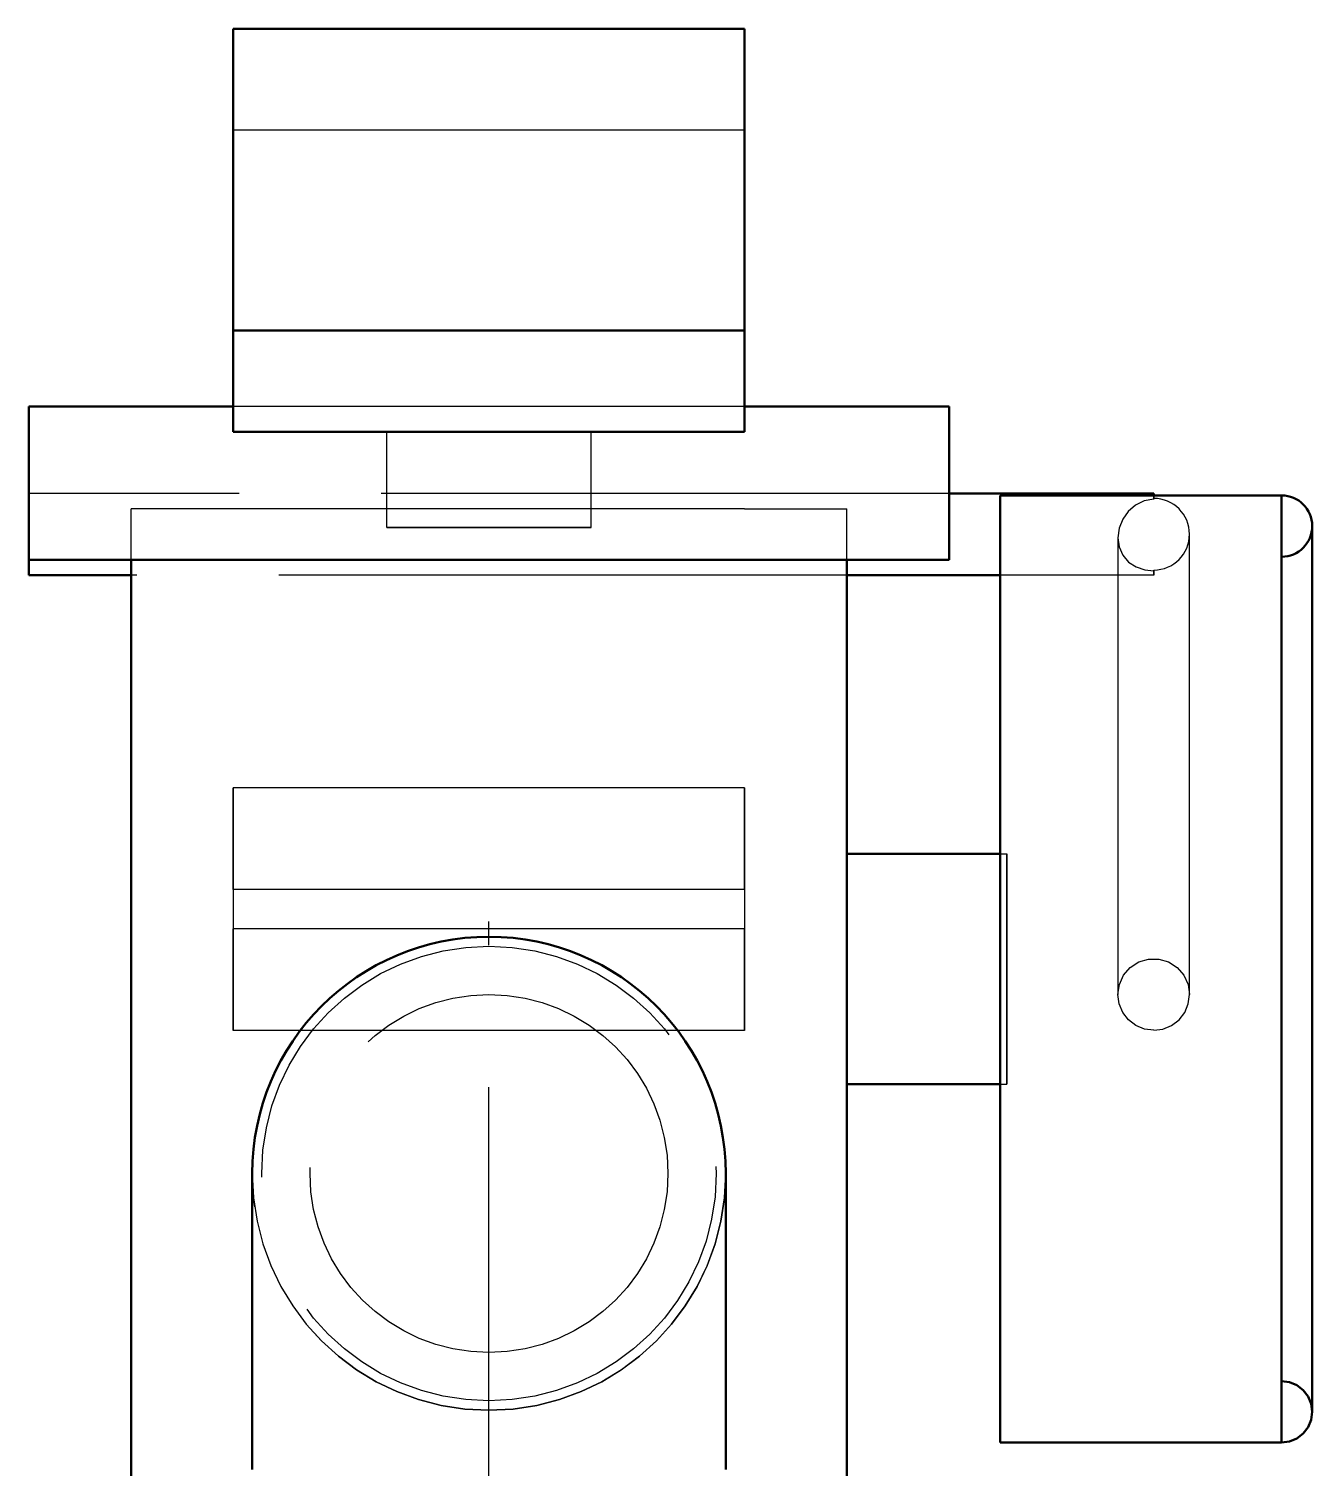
# Model space of a CAD drawing. Header units: millimetres. Extents: x 0 to 420, y 0 to 297.
# Drawn here: x 184.54 to 191.32, y 220.61 to 228.21 of the extents above; entities that cross this region are included whole.
import ezdxf

# ---------------------------------------------------------------- set-up
doc = ezdxf.new("R2010")
doc.units = ezdxf.units.MM
doc.linetypes.add('ISO02-TRAZOS', pattern=[3.75, 3, -0.75])
doc.linetypes.add('ISO04-TRAZO-PUNTO', pattern=[7.625, 6, -0.75, 0.125, -0.75])
for name, color, linetype, lineweight in [('01-VISIBLE', 7, 'CONTINUOUS', 50), ('02-OCULTA', 4, 'ISO02-TRAZOS', 25), ('03-EJE', 1, 'ISO04-TRAZO-PUNTO', 25)]:
    doc.layers.add(name, color=color, linetype=linetype, lineweight=lineweight)

msp = doc.modelspace()

# ---------------------------------------------------------------- linework, layer by layer
at = {"layer": '01-VISIBLE'}
for p, q in [((188.3247, 228.2137), (185.6247, 228.2137)), ((185.6247, 226.621), (185.6247, 228.2137)), ((188.3247, 226.621), (188.3247, 228.2137)), ((188.3247, 226.621), (185.6247, 226.621)), ((185.6247, 226.085), (185.6247, 226.621)), ((188.3247, 226.085), (188.3247, 226.621)), ((185.6247, 226.22), (184.5447, 226.22)), ((189.4047, 226.22), (188.3247, 226.22)), ((188.3247, 226.085), (185.6247, 226.085)), ((190.4847, 225.761), (189.4047, 225.761)), ((189.6747, 225.75), (191.1597, 225.75)), ((189.4047, 225.41), (184.5447, 225.41)), ((185.0847, 220.28), (185.0847, 225.41)), ((188.8647, 220.28), (188.8647, 225.41)), ((185.0847, 225.329), (184.5447, 225.329)), ((189.6747, 225.329), (188.8647, 225.329)), ((188.8647, 223.8575), (189.6747, 223.8575)), ((188.8647, 222.6425), (189.6747, 222.6425)), ((189.6747, 220.75), (191.1597, 220.75))]:
    msp.add_line(p, q, dxfattribs=at)
for points in [[(184.5447, 225.41), (184.5447, 225.4606), (184.5447, 225.5113), (184.5447, 225.5619), (184.5447, 225.6125), (184.5447, 225.6631), (184.5447, 225.7138), (184.5447, 225.7644), (184.5447, 225.815), (184.5447, 225.8656), (184.5447, 225.9163), (184.5447, 225.9669), (184.5447, 226.0175), (184.5447, 226.0681), (184.5447, 226.1188), (184.5447, 226.1694), (184.5447, 226.22)], [(189.4047, 225.41), (189.4047, 225.4606), (189.4047, 225.5113), (189.4047, 225.5619), (189.4047, 225.6125), (189.4047, 225.6631), (189.4047, 225.7138), (189.4047, 225.7644), (189.4047, 225.815), (189.4047, 225.8656), (189.4047, 225.9163), (189.4047, 225.9669), (189.4047, 226.0175), (189.4047, 226.0681), (189.4047, 226.1188), (189.4047, 226.1694), (189.4047, 226.22)], [(189.6747, 225.75), (189.6747, 225.7), (189.6747, 225.65), (189.6747, 225.6), (189.6747, 225.55), (189.6747, 225.5), (189.6747, 225.45), (189.6747, 225.4), (189.6747, 225.35), (189.6747, 225.3), (189.6747, 225.25), (189.6747, 225.2), (189.6747, 225.15), (189.6747, 225.1), (189.6747, 225.05), (189.6747, 225), (189.6747, 224.95), (189.6747, 224.9), (189.6747, 224.85), (189.6747, 224.8), (189.6747, 224.75), (189.6747, 224.7), (189.6747, 224.65), (189.6747, 224.6), (189.6747, 224.55), (189.6747, 224.5), (189.6747, 224.45), (189.6747, 224.4), (189.6747, 224.35), (189.6747, 224.3), (189.6747, 224.25), (189.6747, 224.2), (189.6747, 224.15), (189.6747, 224.1), (189.6747, 224.05), (189.6747, 224), (189.6747, 223.95), (189.6747, 223.9), (189.6747, 223.85), (189.6747, 223.8), (189.6747, 223.75), (189.6747, 223.7), (189.6747, 223.65), (189.6747, 223.6), (189.6747, 223.55), (189.6747, 223.5), (189.6747, 223.45), (189.6747, 223.4), (189.6747, 223.35), (189.6747, 223.3), (189.6747, 223.25), (189.6747, 223.2), (189.6747, 223.15), (189.6747, 223.1), (189.6747, 223.05), (189.6747, 223), (189.6747, 222.95), (189.6747, 222.9), (189.6747, 222.85), (189.6747, 222.8), (189.6747, 222.75), (189.6747, 222.7), (189.6747, 222.65), (189.6747, 222.6), (189.6747, 222.55), (189.6747, 222.5), (189.6747, 222.45), (189.6747, 222.4), (189.6747, 222.35), (189.6747, 222.3), (189.6747, 222.25), (189.6747, 222.2), (189.6747, 222.15), (189.6747, 222.1), (189.6747, 222.05), (189.6747, 222), (189.6747, 221.95), (189.6747, 221.9), (189.6747, 221.85), (189.6747, 221.8), (189.6747, 221.75), (189.6747, 221.7), (189.6747, 221.65), (189.6747, 221.6), (189.6747, 221.55), (189.6747, 221.5), (189.6747, 221.45), (189.6747, 221.4), (189.6747, 221.35), (189.6747, 221.3), (189.6747, 221.25), (189.6747, 221.2), (189.6747, 221.15), (189.6747, 221.1), (189.6747, 221.05), (189.6747, 221), (189.6747, 220.95), (189.6747, 220.9), (189.6747, 220.85), (189.6747, 220.8), (189.6747, 220.75)], [(190.4847, 225.75), (190.4847, 225.7519), (190.4847, 225.7537), (190.4847, 225.7555), (190.4847, 225.7574), (190.4847, 225.7592), (190.4847, 225.761)], [(190.4847, 225.761), (190.4847, 225.7592), (190.4847, 225.7574), (190.4847, 225.7555), (190.4847, 225.7537), (190.4847, 225.7519), (190.4847, 225.75)], [(191.1597, 225.75), (191.1597, 225.7), (191.1597, 225.65), (191.1597, 225.6), (191.1597, 225.55), (191.1597, 225.5), (191.1597, 225.45), (191.1597, 225.4), (191.1597, 225.35), (191.1597, 225.3), (191.1597, 225.25), (191.1597, 225.2), (191.1597, 225.15), (191.1597, 225.1), (191.1597, 225.05), (191.1597, 225), (191.1597, 224.95), (191.1597, 224.9), (191.1597, 224.85), (191.1597, 224.8), (191.1597, 224.75), (191.1597, 224.7), (191.1597, 224.65), (191.1597, 224.6), (191.1597, 224.55), (191.1597, 224.5), (191.1597, 224.45), (191.1597, 224.4), (191.1597, 224.35), (191.1597, 224.3), (191.1597, 224.25), (191.1597, 224.2), (191.1597, 224.15), (191.1597, 224.1), (191.1597, 224.05), (191.1597, 224), (191.1597, 223.95), (191.1597, 223.9), (191.1597, 223.85), (191.1597, 223.8), (191.1597, 223.75), (191.1597, 223.7), (191.1597, 223.65), (191.1597, 223.6), (191.1597, 223.55), (191.1597, 223.5), (191.1597, 223.45), (191.1597, 223.4), (191.1597, 223.35), (191.1597, 223.3), (191.1597, 223.25), (191.1597, 223.2), (191.1597, 223.15), (191.1597, 223.1), (191.1597, 223.05), (191.1597, 223), (191.1597, 222.95), (191.1597, 222.9), (191.1597, 222.85), (191.1597, 222.8), (191.1597, 222.75), (191.1597, 222.7), (191.1597, 222.65), (191.1597, 222.6), (191.1597, 222.55), (191.1597, 222.5), (191.1597, 222.45), (191.1597, 222.4), (191.1597, 222.35), (191.1597, 222.3), (191.1597, 222.25), (191.1597, 222.2), (191.1597, 222.15), (191.1597, 222.1), (191.1597, 222.05), (191.1597, 222), (191.1597, 221.95), (191.1597, 221.9), (191.1597, 221.85), (191.1597, 221.8), (191.1597, 221.75), (191.1597, 221.7), (191.1597, 221.65), (191.1597, 221.6), (191.1597, 221.55), (191.1597, 221.5), (191.1597, 221.45), (191.1597, 221.4), (191.1597, 221.35), (191.1597, 221.3), (191.1597, 221.25), (191.1597, 221.2), (191.1597, 221.15), (191.1597, 221.1), (191.1597, 221.05), (191.1597, 221), (191.1597, 220.95), (191.1597, 220.9), (191.1597, 220.85), (191.1597, 220.8), (191.1597, 220.75)], [(191.3217, 220.912), (191.3217, 220.9623), (191.3217, 221.0126), (191.3217, 221.0629), (191.3217, 221.1131), (191.3217, 221.1634), (191.3217, 221.2137), (191.3217, 221.264), (191.3217, 221.3143), (191.3217, 221.3645), (191.3217, 221.4148), (191.3217, 221.4651), (191.3217, 221.5154), (191.3217, 221.5657), (191.3217, 221.6159), (191.3217, 221.6662), (191.3217, 221.7165), (191.3217, 221.7668), (191.3217, 221.817), (191.3217, 221.8673), (191.3217, 221.9176), (191.3217, 221.9679), (191.3217, 222.0182), (191.3217, 222.0684), (191.3217, 222.1187), (191.3217, 222.169), (191.3217, 222.2193), (191.3217, 222.2696), (191.3217, 222.3198), (191.3217, 222.3701), (191.3217, 222.4204), (191.3217, 222.4707), (191.3217, 222.521), (191.3217, 222.5712), (191.3217, 222.6215), (191.3217, 222.6718), (191.3217, 222.7221), (191.3217, 222.7724), (191.3217, 222.8226), (191.3217, 222.8729), (191.3217, 222.9232), (191.3217, 222.9735), (191.3217, 223.0238), (191.3217, 223.074), (191.3217, 223.1243), (191.3217, 223.1746), (191.3217, 223.2249), (191.3217, 223.2752), (191.3217, 223.3254), (191.3217, 223.3757), (191.3217, 223.426), (191.3217, 223.4763), (191.3217, 223.5266), (191.3217, 223.5768), (191.3217, 223.6271), (191.3217, 223.6774), (191.3217, 223.7277), (191.3217, 223.778), (191.3217, 223.8282), (191.3217, 223.8785), (191.3217, 223.9288), (191.3217, 223.9791), (191.3217, 224.0294), (191.3217, 224.0796), (191.3217, 224.1299), (191.3217, 224.1802), (191.3217, 224.2305), (191.3217, 224.2807), (191.3217, 224.331), (191.3217, 224.3813), (191.3217, 224.4316), (191.3217, 224.4819), (191.3217, 224.5321), (191.3217, 224.5824), (191.3217, 224.6327), (191.3217, 224.683), (191.3217, 224.7333), (191.3217, 224.7835), (191.3217, 224.8338), (191.3217, 224.8841), (191.3217, 224.9344), (191.3217, 224.9847), (191.3217, 225.0349), (191.3217, 225.0852), (191.3217, 225.1355), (191.3217, 225.1858), (191.3217, 225.2361), (191.3217, 225.2863), (191.3217, 225.3366), (191.3217, 225.3869), (191.3217, 225.4372), (191.3217, 225.4875), (191.3217, 225.5377), (191.3217, 225.588)], [(191.3217, 220.912), (191.3217, 220.9623), (191.3217, 221.0126), (191.3217, 221.0629), (191.3217, 221.1131), (191.3217, 221.1634), (191.3217, 221.2137), (191.3217, 221.264), (191.3217, 221.3143), (191.3217, 221.3645), (191.3217, 221.4148), (191.3217, 221.4651), (191.3217, 221.5154), (191.3217, 221.5657), (191.3217, 221.6159), (191.3217, 221.6662), (191.3217, 221.7165), (191.3217, 221.7668), (191.3217, 221.817), (191.3217, 221.8673), (191.3217, 221.9176), (191.3217, 221.9679), (191.3217, 222.0182), (191.3217, 222.0684), (191.3217, 222.1187), (191.3217, 222.169), (191.3217, 222.2193), (191.3217, 222.2696), (191.3217, 222.3198), (191.3217, 222.3701), (191.3217, 222.4204), (191.3217, 222.4707), (191.3217, 222.521), (191.3217, 222.5712), (191.3217, 222.6215), (191.3217, 222.6718), (191.3217, 222.7221), (191.3217, 222.7724), (191.3217, 222.8226), (191.3217, 222.8729), (191.3217, 222.9232), (191.3217, 222.9735), (191.3217, 223.0238), (191.3217, 223.074), (191.3217, 223.1243), (191.3217, 223.1746), (191.3217, 223.2249), (191.3217, 223.2752), (191.3217, 223.3254), (191.3217, 223.3757), (191.3217, 223.426), (191.3217, 223.4763), (191.3217, 223.5266), (191.3217, 223.5768), (191.3217, 223.6271), (191.3217, 223.6774), (191.3217, 223.7277), (191.3217, 223.778), (191.3217, 223.8282), (191.3217, 223.8785), (191.3217, 223.9288), (191.3217, 223.9791), (191.3217, 224.0294), (191.3217, 224.0796), (191.3217, 224.1299), (191.3217, 224.1802), (191.3217, 224.2305), (191.3217, 224.2807), (191.3217, 224.331), (191.3217, 224.3813), (191.3217, 224.4316), (191.3217, 224.4819), (191.3217, 224.5321), (191.3217, 224.5824), (191.3217, 224.6327), (191.3217, 224.683), (191.3217, 224.7333), (191.3217, 224.7835), (191.3217, 224.8338), (191.3217, 224.8841), (191.3217, 224.9344), (191.3217, 224.9847), (191.3217, 225.0349), (191.3217, 225.0852), (191.3217, 225.1355), (191.3217, 225.1858), (191.3217, 225.2361), (191.3217, 225.2863), (191.3217, 225.3366), (191.3217, 225.3869), (191.3217, 225.4372), (191.3217, 225.4875), (191.3217, 225.5377), (191.3217, 225.588)], [(184.5447, 225.329), (184.5447, 225.3425), (184.5447, 225.356), (184.5447, 225.3695), (184.5447, 225.383), (184.5447, 225.3965), (184.5447, 225.41)], [(185.7247, 220.607), (185.7247, 220.6574), (185.7247, 220.7078), (185.7247, 220.7583), (185.7247, 220.8087), (185.7247, 220.8591), (185.7247, 220.9095), (185.7247, 220.9599), (185.7247, 221.0104), (185.7247, 221.0608), (185.7247, 221.1112), (185.7247, 221.1616), (185.7247, 221.212), (185.7247, 221.2625), (185.7247, 221.3129), (185.7247, 221.3633), (185.7247, 221.4137), (185.7247, 221.4641), (185.7247, 221.5146), (185.7247, 221.565), (185.7247, 221.6154), (185.7247, 221.6658), (185.7247, 221.7162), (185.7247, 221.7667), (185.7247, 221.8171), (185.7247, 221.8675), (185.7247, 221.9179), (185.7247, 221.9683), (185.7247, 222.0188), (185.7247, 222.0692), (185.7247, 222.1196), (185.7247, 222.17)], [(188.2247, 220.607), (188.2247, 220.6574), (188.2247, 220.7078), (188.2247, 220.7583), (188.2247, 220.8087), (188.2247, 220.8591), (188.2247, 220.9095), (188.2247, 220.9599), (188.2247, 221.0104), (188.2247, 221.0608), (188.2247, 221.1112), (188.2247, 221.1616), (188.2247, 221.212), (188.2247, 221.2625), (188.2247, 221.3129), (188.2247, 221.3633), (188.2247, 221.4137), (188.2247, 221.4641), (188.2247, 221.5146), (188.2247, 221.565), (188.2247, 221.6154), (188.2247, 221.6658), (188.2247, 221.7162), (188.2247, 221.7667), (188.2247, 221.8171), (188.2247, 221.8675), (188.2247, 221.9179), (188.2247, 221.9683), (188.2247, 222.0188), (188.2247, 222.0692), (188.2247, 222.1196), (188.2247, 222.17)], [(191.1597, 221.074), (191.2016, 221.0685), (191.2407, 221.0523), (191.2742, 221.0266), (191.3, 220.993), (191.3161, 220.9539), (191.3217, 220.912)], [(191.1597, 220.75), (191.2016, 220.7555), (191.2407, 220.7717), (191.2742, 220.7975), (191.3, 220.831), (191.3161, 220.8701), (191.3217, 220.912)]]:
    msp.add_lwpolyline(points, dxfattribs=at)
for centre, radius, start, end in [((191.1597, 225.588), 0.162, -90, 90), ((186.9747, 222.17), 1.25, 0, 180), ((186.9747, 222.17), 1.25, -0.0061, 0)]:
    msp.add_arc(centre, radius, start, end, dxfattribs=at)
at = {"layer": '02-OCULTA'}
for p, q in [((185.6247, 227.6777), (185.6247, 228.2137)), ((188.3247, 227.6777), (188.3247, 228.2137)), ((188.3247, 227.6777), (185.6247, 227.6777)), ((185.6247, 226.085), (185.6247, 227.6777)), ((188.3247, 226.085), (188.3247, 227.6777)), ((188.3247, 226.22), (185.6247, 226.22)), ((186.4347, 225.58), (186.4347, 226.085)), ((187.5147, 225.58), (187.5147, 226.085)), ((189.4047, 225.761), (184.5447, 225.761)), ((185.0847, 225.41), (185.0847, 225.68)), ((185.0847, 220.28), (185.0847, 225.68)), ((188.3247, 225.68), (185.6247, 225.68)), ((188.3247, 225.68), (185.6247, 225.68)), ((188.8647, 225.41), (188.8647, 225.68)), ((188.8647, 220.28), (188.8647, 225.68)), ((188.8647, 225.329), (185.0847, 225.329)), ((190.4847, 225.329), (189.6747, 225.329)), ((188.3247, 224.2069), (185.6247, 224.2069)), ((185.6247, 223.6698), (185.6247, 224.2069)), ((185.6247, 224.2069), (185.6247, 223.4622)), ((188.3247, 223.6698), (188.3247, 224.2069)), ((188.3247, 224.2069), (188.3247, 223.4622)), ((189.6747, 223.8575), (189.7097, 223.8575)), ((188.3247, 223.6698), (185.6247, 223.6698)), ((185.6247, 223.6698), (185.6247, 222.9252)), ((188.3247, 223.6698), (188.3247, 222.9252)), ((188.3247, 223.4622), (185.6247, 223.4622)), ((185.6247, 222.9252), (185.6247, 223.4622)), ((188.3247, 222.9252), (188.3247, 223.4622)), ((188.3247, 222.9252), (185.6247, 222.9252)), ((189.6747, 222.6425), (189.7097, 222.6425))]:
    msp.add_line(p, q, dxfattribs=at)
for points in [[(184.5447, 226.22), (184.5447, 226.1694), (184.5447, 226.1188), (184.5447, 226.0681), (184.5447, 226.0175), (184.5447, 225.9669), (184.5447, 225.9163), (184.5447, 225.8656), (184.5447, 225.815), (184.5447, 225.7644), (184.5447, 225.7138), (184.5447, 225.6631), (184.5447, 225.6125), (184.5447, 225.5619), (184.5447, 225.5113), (184.5447, 225.4606), (184.5447, 225.41)], [(189.4047, 226.22), (189.4047, 226.1694), (189.4047, 226.1188), (189.4047, 226.0681), (189.4047, 226.0175), (189.4047, 225.9669), (189.4047, 225.9163), (189.4047, 225.8656), (189.4047, 225.815), (189.4047, 225.7644), (189.4047, 225.7138), (189.4047, 225.6631), (189.4047, 225.6125), (189.4047, 225.5619), (189.4047, 225.5113), (189.4047, 225.4606), (189.4047, 225.41)], [(186.9747, 226.085), (186.9207, 226.085), (186.8667, 226.085), (186.8127, 226.085), (186.7587, 226.085), (186.7047, 226.085), (186.6507, 226.085), (186.5967, 226.085), (186.5427, 226.085), (186.4887, 226.085), (186.4347, 226.085)], [(186.4347, 226.085), (186.4861, 226.085), (186.5375, 226.085), (186.589, 226.085), (186.6404, 226.085), (186.6918, 226.085), (186.7432, 226.085), (186.7947, 226.085), (186.8461, 226.085), (186.8975, 226.085), (186.949, 226.085), (187.0004, 226.085), (187.0518, 226.085), (187.1032, 226.085), (187.1547, 226.085), (187.2061, 226.085), (187.2575, 226.085), (187.309, 226.085), (187.3604, 226.085), (187.4118, 226.085), (187.4632, 226.085), (187.5147, 226.085)], [(187.5147, 226.085), (187.4607, 226.085), (187.4067, 226.085), (187.3527, 226.085), (187.2987, 226.085), (187.2447, 226.085), (187.1907, 226.085), (187.1367, 226.085), (187.0827, 226.085), (187.0287, 226.085), (186.9747, 226.085)], [(184.5447, 225.761), (184.5447, 225.707), (184.5447, 225.653), (184.5447, 225.599), (184.5447, 225.545), (184.5447, 225.491), (184.5447, 225.437), (184.5447, 225.383), (184.5447, 225.329)], [(184.5447, 225.41), (184.5447, 225.4602), (184.5447, 225.5103), (184.5447, 225.5604), (184.5447, 225.6106), (184.5447, 225.6607), (184.5447, 225.7109), (184.5447, 225.761)], [(189.6747, 220.75), (189.6747, 220.8), (189.6747, 220.85), (189.6747, 220.9), (189.6747, 220.95), (189.6747, 221), (189.6747, 221.05), (189.6747, 221.1), (189.6747, 221.15), (189.6747, 221.2), (189.6747, 221.25), (189.6747, 221.3), (189.6747, 221.35), (189.6747, 221.4), (189.6747, 221.45), (189.6747, 221.5), (189.6747, 221.55), (189.6747, 221.6), (189.6747, 221.65), (189.6747, 221.7), (189.6747, 221.75), (189.6747, 221.8), (189.6747, 221.85), (189.6747, 221.9), (189.6747, 221.95), (189.6747, 222), (189.6747, 222.05), (189.6747, 222.1), (189.6747, 222.15), (189.6747, 222.2), (189.6747, 222.25), (189.6747, 222.3), (189.6747, 222.35), (189.6747, 222.4), (189.6747, 222.45), (189.6747, 222.5), (189.6747, 222.55), (189.6747, 222.6), (189.6747, 222.65), (189.6747, 222.7), (189.6747, 222.75), (189.6747, 222.8), (189.6747, 222.85), (189.6747, 222.9), (189.6747, 222.95), (189.6747, 223), (189.6747, 223.05), (189.6747, 223.1), (189.6747, 223.15), (189.6747, 223.2), (189.6747, 223.25), (189.6747, 223.3), (189.6747, 223.35), (189.6747, 223.4), (189.6747, 223.45), (189.6747, 223.5), (189.6747, 223.55), (189.6747, 223.6), (189.6747, 223.65), (189.6747, 223.7), (189.6747, 223.75), (189.6747, 223.8), (189.6747, 223.85), (189.6747, 223.9), (189.6747, 223.95), (189.6747, 224), (189.6747, 224.05), (189.6747, 224.1), (189.6747, 224.15), (189.6747, 224.2), (189.6747, 224.25), (189.6747, 224.3), (189.6747, 224.35), (189.6747, 224.4), (189.6747, 224.45), (189.6747, 224.5), (189.6747, 224.55), (189.6747, 224.6), (189.6747, 224.65), (189.6747, 224.7), (189.6747, 224.75), (189.6747, 224.8), (189.6747, 224.85), (189.6747, 224.9), (189.6747, 224.95), (189.6747, 225), (189.6747, 225.05), (189.6747, 225.1), (189.6747, 225.15), (189.6747, 225.2), (189.6747, 225.25), (189.6747, 225.3), (189.6747, 225.35), (189.6747, 225.4), (189.6747, 225.45), (189.6747, 225.5), (189.6747, 225.55), (189.6747, 225.6), (189.6747, 225.65), (189.6747, 225.7), (189.6747, 225.75)], [(190.4847, 225.7295), (190.4343, 225.7216), (190.3885, 225.6994), (190.3501, 225.6658), (190.3209, 225.6239), (190.3023, 225.5764), (190.2957, 225.5258)], [(190.4847, 225.7295), (190.4343, 225.7216), (190.3885, 225.6994), (190.3501, 225.6658), (190.3209, 225.6239), (190.3023, 225.5764), (190.2957, 225.5258)], [(190.4847, 225.7295), (190.4847, 225.7329), (190.4847, 225.7364), (190.4847, 225.7398), (190.4847, 225.7432), (190.4847, 225.7466), (190.4847, 225.75)], [(190.4847, 225.75), (190.4847, 225.7466), (190.4847, 225.7432), (190.4847, 225.7398), (190.4847, 225.7364), (190.4847, 225.7329), (190.4847, 225.7295)], [(190.4847, 225.7295), (190.4847, 225.7303), (190.4847, 225.731), (190.4847, 225.7318), (190.4847, 225.7325), (190.4847, 225.7333), (190.4847, 225.734)], [(190.4847, 225.734), (190.4847, 225.7333), (190.4847, 225.7325), (190.4847, 225.7318), (190.4847, 225.731), (190.4847, 225.7303), (190.4847, 225.7295)], [(191.1597, 220.75), (191.1597, 220.8), (191.1597, 220.85), (191.1597, 220.9), (191.1597, 220.95), (191.1597, 221), (191.1597, 221.05), (191.1597, 221.1), (191.1597, 221.15), (191.1597, 221.2), (191.1597, 221.25), (191.1597, 221.3), (191.1597, 221.35), (191.1597, 221.4), (191.1597, 221.45), (191.1597, 221.5), (191.1597, 221.55), (191.1597, 221.6), (191.1597, 221.65), (191.1597, 221.7), (191.1597, 221.75), (191.1597, 221.8), (191.1597, 221.85), (191.1597, 221.9), (191.1597, 221.95), (191.1597, 222), (191.1597, 222.05), (191.1597, 222.1), (191.1597, 222.15), (191.1597, 222.2), (191.1597, 222.25), (191.1597, 222.3), (191.1597, 222.35), (191.1597, 222.4), (191.1597, 222.45), (191.1597, 222.5), (191.1597, 222.55), (191.1597, 222.6), (191.1597, 222.65), (191.1597, 222.7), (191.1597, 222.75), (191.1597, 222.8), (191.1597, 222.85), (191.1597, 222.9), (191.1597, 222.95), (191.1597, 223), (191.1597, 223.05), (191.1597, 223.1), (191.1597, 223.15), (191.1597, 223.2), (191.1597, 223.25), (191.1597, 223.3), (191.1597, 223.35), (191.1597, 223.4), (191.1597, 223.45), (191.1597, 223.5), (191.1597, 223.55), (191.1597, 223.6), (191.1597, 223.65), (191.1597, 223.7), (191.1597, 223.75), (191.1597, 223.8), (191.1597, 223.85), (191.1597, 223.9), (191.1597, 223.95), (191.1597, 224), (191.1597, 224.05), (191.1597, 224.1), (191.1597, 224.15), (191.1597, 224.2), (191.1597, 224.25), (191.1597, 224.3), (191.1597, 224.35), (191.1597, 224.4), (191.1597, 224.45), (191.1597, 224.5), (191.1597, 224.55), (191.1597, 224.6), (191.1597, 224.65), (191.1597, 224.7), (191.1597, 224.75), (191.1597, 224.8), (191.1597, 224.85), (191.1597, 224.9), (191.1597, 224.95), (191.1597, 225), (191.1597, 225.05), (191.1597, 225.1), (191.1597, 225.15), (191.1597, 225.2), (191.1597, 225.25), (191.1597, 225.3), (191.1597, 225.35), (191.1597, 225.4), (191.1597, 225.45), (191.1597, 225.5), (191.1597, 225.55), (191.1597, 225.6), (191.1597, 225.65), (191.1597, 225.7), (191.1597, 225.75)], [(185.6247, 225.68), (185.5707, 225.68), (185.5167, 225.68), (185.4627, 225.68), (185.4087, 225.68), (185.3547, 225.68), (185.3007, 225.68), (185.2467, 225.68), (185.1927, 225.68), (185.1387, 225.68), (185.0847, 225.68)], [(185.6247, 225.68), (185.5707, 225.68), (185.5167, 225.68), (185.4627, 225.68), (185.4087, 225.68), (185.3547, 225.68), (185.3007, 225.68), (185.2467, 225.68), (185.1927, 225.68), (185.1387, 225.68), (185.0847, 225.68)], [(188.3247, 225.68), (188.3787, 225.68), (188.4327, 225.68), (188.4867, 225.68), (188.5407, 225.68), (188.5947, 225.68), (188.6487, 225.68), (188.7027, 225.68), (188.7567, 225.68), (188.8107, 225.68), (188.8647, 225.68)], [(188.3247, 225.68), (188.3787, 225.68), (188.4327, 225.68), (188.4867, 225.68), (188.5407, 225.68), (188.5947, 225.68), (188.6487, 225.68), (188.7027, 225.68), (188.7567, 225.68), (188.8107, 225.68), (188.8647, 225.68)], [(186.9747, 225.58), (186.9207, 225.58), (186.8667, 225.58), (186.8127, 225.58), (186.7587, 225.58), (186.7047, 225.58), (186.6507, 225.58), (186.5967, 225.58), (186.5427, 225.58), (186.4887, 225.58), (186.4347, 225.58)], [(186.4347, 225.58), (186.4861, 225.58), (186.5375, 225.58), (186.589, 225.58), (186.6404, 225.58), (186.6918, 225.58), (186.7432, 225.58), (186.7947, 225.58), (186.8461, 225.58), (186.8975, 225.58), (186.949, 225.58), (187.0004, 225.58), (187.0518, 225.58), (187.1032, 225.58), (187.1547, 225.58), (187.2061, 225.58), (187.2575, 225.58), (187.309, 225.58), (187.3604, 225.58), (187.4118, 225.58), (187.4632, 225.58), (187.5147, 225.58)], [(187.5147, 225.58), (187.4607, 225.58), (187.4067, 225.58), (187.3527, 225.58), (187.2987, 225.58), (187.2447, 225.58), (187.1907, 225.58), (187.1367, 225.58), (187.0827, 225.58), (187.0287, 225.58), (186.9747, 225.58)], [(190.2957, 225.5258), (190.3019, 225.4785), (190.3211, 225.4348), (190.3521, 225.3985), (190.392, 225.3723), (190.4372, 225.3567), (190.4847, 225.3515)], [(190.2957, 225.5258), (190.3019, 225.4785), (190.3211, 225.4348), (190.3521, 225.3985), (190.392, 225.3723), (190.4372, 225.3567), (190.4847, 225.3515)], [(190.2957, 225.5258), (190.2957, 225.4756), (190.2957, 225.4254), (190.2957, 225.3751), (190.2957, 225.3249), (190.2957, 225.2747), (190.2957, 225.2245), (190.2957, 225.1742), (190.2957, 225.124), (190.2957, 225.0738), (190.2957, 225.0236), (190.2957, 224.9733), (190.2957, 224.9231), (190.2957, 224.8729), (190.2957, 224.8227), (190.2957, 224.7724), (190.2957, 224.7222), (190.2957, 224.672), (190.2957, 224.6218), (190.2957, 224.5715), (190.2957, 224.5213), (190.2957, 224.4711), (190.2957, 224.4209), (190.2957, 224.3706), (190.2957, 224.3204), (190.2957, 224.2702), (190.2957, 224.22), (190.2957, 224.1697), (190.2957, 224.1195), (190.2957, 224.0693), (190.2957, 224.0191), (190.2957, 223.9688), (190.2957, 223.9186), (190.2957, 223.8684), (190.2957, 223.8182), (190.2957, 223.7679), (190.2957, 223.7177), (190.2957, 223.6675), (190.2957, 223.6173), (190.2957, 223.567), (190.2957, 223.5168), (190.2957, 223.4666), (190.2957, 223.4164), (190.2957, 223.3661), (190.2957, 223.3159), (190.2957, 223.2657), (190.2957, 223.2155), (190.2957, 223.1652), (190.2957, 223.115)], [(190.2957, 225.5258), (190.2957, 225.4756), (190.2957, 225.4254), (190.2957, 225.3751), (190.2957, 225.3249), (190.2957, 225.2747), (190.2957, 225.2245), (190.2957, 225.1742), (190.2957, 225.124), (190.2957, 225.0738), (190.2957, 225.0236), (190.2957, 224.9733), (190.2957, 224.9231), (190.2957, 224.8729), (190.2957, 224.8227), (190.2957, 224.7724), (190.2957, 224.7222), (190.2957, 224.672), (190.2957, 224.6218), (190.2957, 224.5715), (190.2957, 224.5213), (190.2957, 224.4711), (190.2957, 224.4209), (190.2957, 224.3706), (190.2957, 224.3204), (190.2957, 224.2702), (190.2957, 224.22), (190.2957, 224.1697), (190.2957, 224.1195), (190.2957, 224.0693), (190.2957, 224.0191), (190.2957, 223.9688), (190.2957, 223.9186), (190.2957, 223.8684), (190.2957, 223.8182), (190.2957, 223.7679), (190.2957, 223.7177), (190.2957, 223.6675), (190.2957, 223.6173), (190.2957, 223.567), (190.2957, 223.5168), (190.2957, 223.4666), (190.2957, 223.4164), (190.2957, 223.3661), (190.2957, 223.3159), (190.2957, 223.2657), (190.2957, 223.2155), (190.2957, 223.1652), (190.2957, 223.115)], [(190.6737, 223.115), (190.6737, 223.1656), (190.6737, 223.2163), (190.6737, 223.2669), (190.6737, 223.3175), (190.6737, 223.3681), (190.6737, 223.4188), (190.6737, 223.4694), (190.6737, 223.52), (190.6737, 223.5706), (190.6737, 223.6213), (190.6737, 223.6719), (190.6737, 223.7225), (190.6737, 223.7731), (190.6737, 223.8238), (190.6737, 223.8744), (190.6737, 223.925), (190.6737, 223.9756), (190.6737, 224.0263), (190.6737, 224.0769), (190.6737, 224.1275), (190.6737, 224.1781), (190.6737, 224.2288), (190.6737, 224.2794), (190.6737, 224.33), (190.6737, 224.3806), (190.6737, 224.4313), (190.6737, 224.4819), (190.6737, 224.5325), (190.6737, 224.5831), (190.6737, 224.6338), (190.6737, 224.6844), (190.6737, 224.735), (190.6737, 224.7856), (190.6737, 224.8363), (190.6737, 224.8869), (190.6737, 224.9375), (190.6737, 224.9881), (190.6737, 225.0388), (190.6737, 225.0894), (190.6737, 225.14), (190.6737, 225.1906), (190.6737, 225.2413), (190.6737, 225.2919), (190.6737, 225.3425), (190.6737, 225.3931), (190.6737, 225.4438), (190.6737, 225.4944), (190.6737, 225.545)], [(190.6737, 223.115), (190.6737, 223.1656), (190.6737, 223.2163), (190.6737, 223.2669), (190.6737, 223.3175), (190.6737, 223.3681), (190.6737, 223.4188), (190.6737, 223.4694), (190.6737, 223.52), (190.6737, 223.5706), (190.6737, 223.6213), (190.6737, 223.6719), (190.6737, 223.7225), (190.6737, 223.7731), (190.6737, 223.8238), (190.6737, 223.8744), (190.6737, 223.925), (190.6737, 223.9756), (190.6737, 224.0263), (190.6737, 224.0769), (190.6737, 224.1275), (190.6737, 224.1781), (190.6737, 224.2288), (190.6737, 224.2794), (190.6737, 224.33), (190.6737, 224.3806), (190.6737, 224.4313), (190.6737, 224.4819), (190.6737, 224.5325), (190.6737, 224.5831), (190.6737, 224.6338), (190.6737, 224.6844), (190.6737, 224.735), (190.6737, 224.7856), (190.6737, 224.8363), (190.6737, 224.8869), (190.6737, 224.9375), (190.6737, 224.9881), (190.6737, 225.0388), (190.6737, 225.0894), (190.6737, 225.14), (190.6737, 225.1906), (190.6737, 225.2413), (190.6737, 225.2919), (190.6737, 225.3425), (190.6737, 225.3931), (190.6737, 225.4438), (190.6737, 225.4944), (190.6737, 225.545)], [(191.1597, 225.426), (191.1597, 225.376), (191.1597, 225.326), (191.1597, 225.2759), (191.1597, 225.2259), (191.1597, 225.1759), (191.1597, 225.1259), (191.1597, 225.0759), (191.1597, 225.0258), (191.1597, 224.9758), (191.1597, 224.9258), (191.1597, 224.8758), (191.1597, 224.8257), (191.1597, 224.7757), (191.1597, 224.7257), (191.1597, 224.6757), (191.1597, 224.6256), (191.1597, 224.5756), (191.1597, 224.5256), (191.1597, 224.4756), (191.1597, 224.4256), (191.1597, 224.3755), (191.1597, 224.3255), (191.1597, 224.2755), (191.1597, 224.2255), (191.1597, 224.1754), (191.1597, 224.1254), (191.1597, 224.0754), (191.1597, 224.0254), (191.1597, 223.9754), (191.1597, 223.9253), (191.1597, 223.8753), (191.1597, 223.8253), (191.1597, 223.7753), (191.1597, 223.7252), (191.1597, 223.6752), (191.1597, 223.6252), (191.1597, 223.5752), (191.1597, 223.5251), (191.1597, 223.4751), (191.1597, 223.4251), (191.1597, 223.3751), (191.1597, 223.3251), (191.1597, 223.275), (191.1597, 223.225), (191.1597, 223.175), (191.1597, 223.125), (191.1597, 223.0749), (191.1597, 223.0249), (191.1597, 222.9749), (191.1597, 222.9249), (191.1597, 222.8748), (191.1597, 222.8248), (191.1597, 222.7748), (191.1597, 222.7248), (191.1597, 222.6748), (191.1597, 222.6247), (191.1597, 222.5747), (191.1597, 222.5247), (191.1597, 222.4747), (191.1597, 222.4246), (191.1597, 222.3746), (191.1597, 222.3246), (191.1597, 222.2746), (191.1597, 222.2245), (191.1597, 222.1745), (191.1597, 222.1245), (191.1597, 222.0745), (191.1597, 222.0245), (191.1597, 221.9744), (191.1597, 221.9244), (191.1597, 221.8744), (191.1597, 221.8244), (191.1597, 221.7743), (191.1597, 221.7243), (191.1597, 221.6743), (191.1597, 221.6243), (191.1597, 221.5742), (191.1597, 221.5242), (191.1597, 221.4742), (191.1597, 221.4242), (191.1597, 221.3742), (191.1597, 221.3241), (191.1597, 221.2741), (191.1597, 221.2241), (191.1597, 221.1741), (191.1597, 221.124), (191.1597, 221.074)], [(191.1597, 221.074), (191.1597, 221.124), (191.1597, 221.1741), (191.1597, 221.2241), (191.1597, 221.2741), (191.1597, 221.3241), (191.1597, 221.3742), (191.1597, 221.4242), (191.1597, 221.4742), (191.1597, 221.5242), (191.1597, 221.5742), (191.1597, 221.6243), (191.1597, 221.6743), (191.1597, 221.7243), (191.1597, 221.7743), (191.1597, 221.8244), (191.1597, 221.8744), (191.1597, 221.9244), (191.1597, 221.9744), (191.1597, 222.0245), (191.1597, 222.0745), (191.1597, 222.1245), (191.1597, 222.1745), (191.1597, 222.2245), (191.1597, 222.2746), (191.1597, 222.3246), (191.1597, 222.3746), (191.1597, 222.4246), (191.1597, 222.4747), (191.1597, 222.5247), (191.1597, 222.5747), (191.1597, 222.6247), (191.1597, 222.6748), (191.1597, 222.7248), (191.1597, 222.7748), (191.1597, 222.8248), (191.1597, 222.8748), (191.1597, 222.9249), (191.1597, 222.9749), (191.1597, 223.0249), (191.1597, 223.0749), (191.1597, 223.125), (191.1597, 223.175), (191.1597, 223.225), (191.1597, 223.275), (191.1597, 223.3251), (191.1597, 223.3751), (191.1597, 223.4251), (191.1597, 223.4751), (191.1597, 223.5251), (191.1597, 223.5752), (191.1597, 223.6252), (191.1597, 223.6752), (191.1597, 223.7252), (191.1597, 223.7753), (191.1597, 223.8253), (191.1597, 223.8753), (191.1597, 223.9253), (191.1597, 223.9754), (191.1597, 224.0254), (191.1597, 224.0754), (191.1597, 224.1254), (191.1597, 224.1754), (191.1597, 224.2255), (191.1597, 224.2755), (191.1597, 224.3255), (191.1597, 224.3755), (191.1597, 224.4256), (191.1597, 224.4756), (191.1597, 224.5256), (191.1597, 224.5756), (191.1597, 224.6256), (191.1597, 224.6757), (191.1597, 224.7257), (191.1597, 224.7757), (191.1597, 224.8257), (191.1597, 224.8758), (191.1597, 224.9258), (191.1597, 224.9758), (191.1597, 225.0258), (191.1597, 225.0759), (191.1597, 225.1259), (191.1597, 225.1759), (191.1597, 225.2259), (191.1597, 225.2759), (191.1597, 225.326), (191.1597, 225.376), (191.1597, 225.426)], [(190.4847, 225.3515), (190.4847, 225.3523), (190.4847, 225.353), (190.4847, 225.3538), (190.4847, 225.3545), (190.4847, 225.3553), (190.4847, 225.356)], [(190.4847, 225.356), (190.4847, 225.3553), (190.4847, 225.3545), (190.4847, 225.3538), (190.4847, 225.353), (190.4847, 225.3523), (190.4847, 225.3515)], [(190.4847, 225.3515), (190.4847, 225.3478), (190.4847, 225.344), (190.4847, 225.3403), (190.4847, 225.3365), (190.4847, 225.3328), (190.4847, 225.329)], [(190.4847, 225.329), (190.4847, 225.3328), (190.4847, 225.3365), (190.4847, 225.3403), (190.4847, 225.344), (190.4847, 225.3478), (190.4847, 225.3515)], [(188.8647, 222.6425), (188.8647, 222.6931), (188.8647, 222.7438), (188.8647, 222.7944), (188.8647, 222.845), (188.8647, 222.8956), (188.8647, 222.9463), (188.8647, 222.9969), (188.8647, 223.0475), (188.8647, 223.0981), (188.8647, 223.1488), (188.8647, 223.1994), (188.8647, 223.25), (188.8647, 223.3006), (188.8647, 223.3513), (188.8647, 223.4019), (188.8647, 223.4525), (188.8647, 223.5031), (188.8647, 223.5538), (188.8647, 223.6044), (188.8647, 223.655), (188.8647, 223.7056), (188.8647, 223.7563), (188.8647, 223.8069), (188.8647, 223.8575)], [(188.8647, 223.8575), (188.8647, 223.8069), (188.8647, 223.7563), (188.8647, 223.7056), (188.8647, 223.655), (188.8647, 223.6044), (188.8647, 223.5538), (188.8647, 223.5031), (188.8647, 223.4525), (188.8647, 223.4019), (188.8647, 223.3513), (188.8647, 223.3006), (188.8647, 223.25), (188.8647, 223.1994), (188.8647, 223.1488), (188.8647, 223.0981), (188.8647, 223.0475), (188.8647, 222.9969), (188.8647, 222.9463), (188.8647, 222.8956), (188.8647, 222.845), (188.8647, 222.7944), (188.8647, 222.7438), (188.8647, 222.6931), (188.8647, 222.6425)], [(189.7097, 222.6425), (189.7097, 222.6931), (189.7097, 222.7438), (189.7097, 222.7944), (189.7097, 222.845), (189.7097, 222.8956), (189.7097, 222.9463), (189.7097, 222.9969), (189.7097, 223.0475), (189.7097, 223.0981), (189.7097, 223.1488), (189.7097, 223.1994), (189.7097, 223.25), (189.7097, 223.3006), (189.7097, 223.3513), (189.7097, 223.4019), (189.7097, 223.4525), (189.7097, 223.5031), (189.7097, 223.5538), (189.7097, 223.6044), (189.7097, 223.655), (189.7097, 223.7056), (189.7097, 223.7563), (189.7097, 223.8069), (189.7097, 223.8575)], [(189.7097, 223.8575), (189.7097, 223.8069), (189.7097, 223.7563), (189.7097, 223.7056), (189.7097, 223.655), (189.7097, 223.6044), (189.7097, 223.5538), (189.7097, 223.5031), (189.7097, 223.4525), (189.7097, 223.4019), (189.7097, 223.3513), (189.7097, 223.3006), (189.7097, 223.25), (189.7097, 223.1994), (189.7097, 223.1488), (189.7097, 223.0981), (189.7097, 223.0475), (189.7097, 222.9969), (189.7097, 222.9463), (189.7097, 222.8956), (189.7097, 222.845), (189.7097, 222.7944), (189.7097, 222.7438), (189.7097, 222.6931), (189.7097, 222.6425)], [(190.2957, 223.115), (190.3033, 223.1683), (190.3257, 223.2172), (190.3609, 223.2579), (190.4062, 223.2869), (190.4578, 223.3021), (190.5116, 223.3021), (190.5632, 223.2869), (190.6084, 223.2579), (190.6437, 223.2172), (190.666, 223.1683), (190.6737, 223.115)], [(190.4847, 222.926), (190.4358, 222.9325), (190.3902, 222.9513), (190.351, 222.9814), (190.321, 223.0205), (190.3021, 223.0661), (190.2957, 223.115)], [(190.4847, 222.926), (190.5336, 222.9325), (190.5792, 222.9513), (190.6183, 222.9814), (190.6483, 223.0205), (190.6672, 223.0661), (190.6737, 223.115)]]:
    msp.add_lwpolyline(points, dxfattribs=at)
for radius in [1.25, 1.2, 1.2, 0.945, 0.945]:
    msp.add_circle((186.9747, 222.17), radius, dxfattribs=at)
for centre, radius, start, end in [((190.4847, 225.545), 0.189, -90, 90), ((186.9747, 222.17), 1.25, 180, -90), ((186.9747, 222.17), 1.25, -90, -0.0061)]:
    msp.add_arc(centre, radius, start, end, dxfattribs=at)
at = {"layer": '03-EJE'}
msp.add_line((186.9747, 148), (186.9747, 223.93), dxfattribs=at)

doc.saveas('drawing.dxf')
